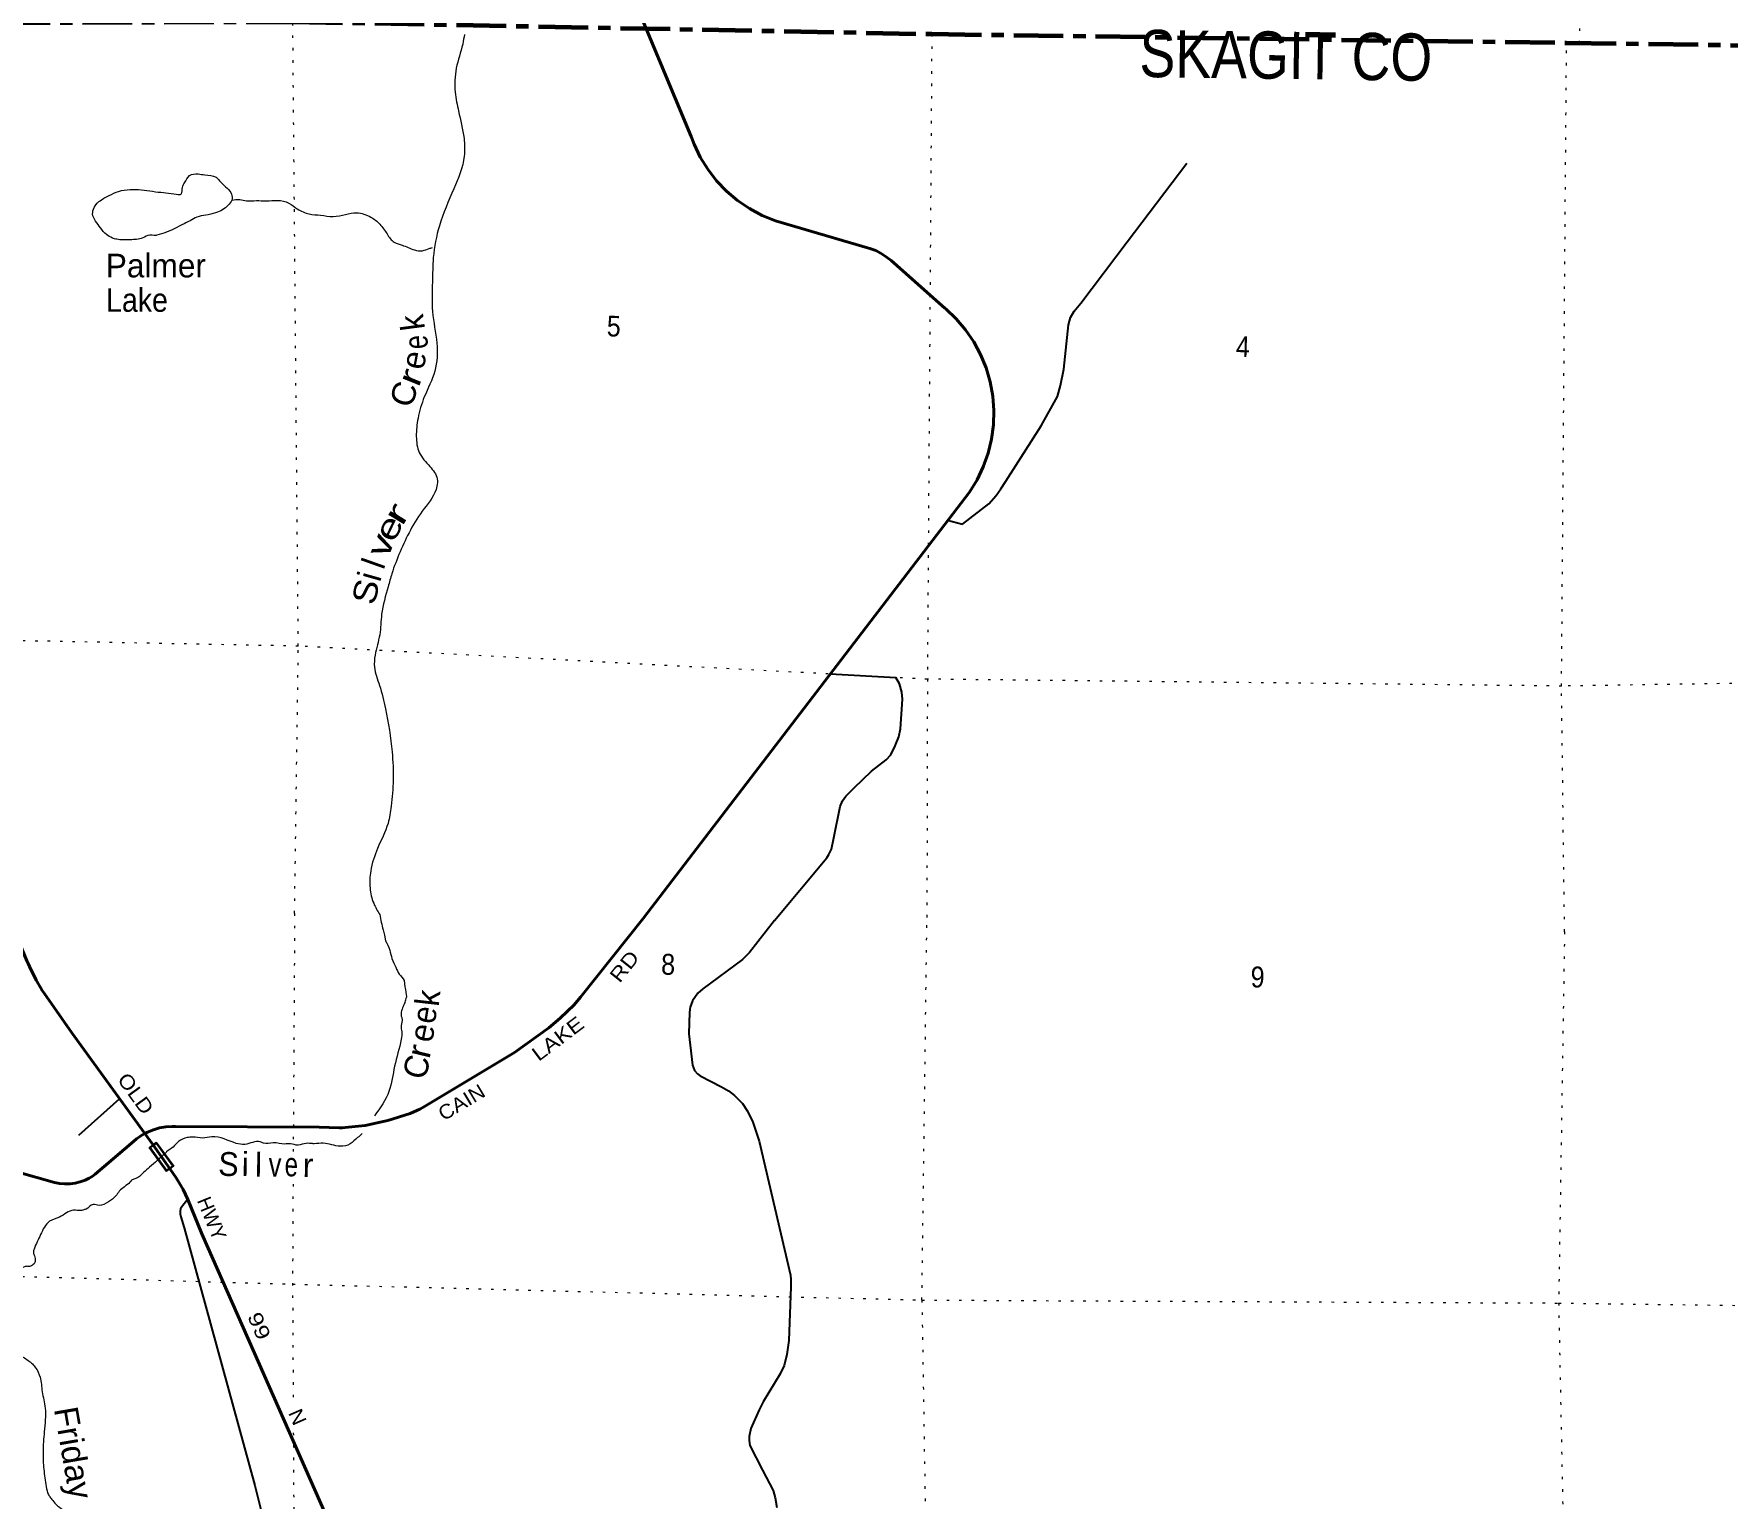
# Model space of a CAD drawing. Header units: feet. Extents: x -489137 to -242534, y 368785 to 558127.
# Drawn here: x -327768 to -313444, y 410894 to 423281 of the extents above; entities that cross this region are included whole.
import ezdxf

# ---------------------------------------------------------------- set-up
doc = ezdxf.new("R2010")
doc.units = ezdxf.units.FT
doc.header["$LTSCALE"] = 70
doc.linetypes.add('DOTTED', pattern=[1.5, 0.3, -1.2])
doc.linetypes.add('LONG_DASH_SHORT_DASH', pattern=[9.9, 6, -1.2, 1.5, -1.2])
for name, color, linetype, lineweight in [('11', 7, 'LONG_DASH_SHORT_DASH', 60), ('26', 7, 'Continuous', 40), ('27', 7, 'Continuous', 13), ('29', 7, 'Continuous', 25), ('39', 7, 'Continuous', 13), ('61', 7, 'Continuous', 13), ('7', 7, 'DOTTED', 13)]:
    doc.layers.add(name, color=color, linetype=linetype, lineweight=lineweight)
doc.layers.add('12', color=7, linetype='Continuous')
doc.layers.add('41', color=7, linetype='Continuous')

msp = doc.modelspace()

# ---------------------------------------------------------------- linework, layer by layer
at = {"layer": '11'}
msp.add_lwpolyline([(-335487.1, 423432.8), (-330898.52, 423365.06), (-330822.62, 423368.18), (-325577.79, 423383.94), (-320172.27, 423280.2), (-314802.39, 423205.7), (-309396.12, 423130.22), (-304987.53, 423193.72)], dxfattribs=at)
at = {"layer": '26'}
for q in [(-326829.14, 413977.92), (-326615.31, 413677.14)]:
    msp.add_line((-326762.92, 413886.38), q, dxfattribs=at)
for points in [[(-322612.75, 415798.03), (-319853.25, 419404.73), (-319789.16, 419508.76), (-319736.3, 419618.91), (-319695.24, 419733.98), (-319666.44, 419852.72), (-319650.2, 419973.81), (-319646.71, 420095.94), (-319656.01, 420217.77), (-319677.98, 420337.96), (-319712.41, 420455.19), (-319758.89, 420568.18), (-319816.94, 420675.69), (-319885.9, 420776.55), (-319965.03, 420869.64), (-320053.45, 420953.95), (-320060.44, 420959.9), (-320516.99, 421364.18), (-320557.28, 421396.41), (-320600.72, 421424.26), (-320646.83, 421447.4), (-320695.1, 421465.61), (-320714.59, 421471.37), (-321495.37, 421699.74), (-321607.96, 421745.95), (-321715.11, 421803.67), (-321815.64, 421872.28), (-321908.44, 421951.01), (-321992.51, 422039.02), (-322066.91, 422135.33), (-322130.84, 422238.89), (-322183.6, 422348.57), (-322208.67, 422414.01), (-322763.72, 423748.27)], [(-326829.14, 413977.92), (-327445.49, 414829.86), (-327679.58, 415164.96), (-327697, 415189.9), (-327712.02, 415214.96), (-327748.4, 415275.63), (-327804.61, 415390.77), (-327816.85, 415415.84), (-327827.26, 415440.77), (-328009.24, 415877.17)], [(-326829.14, 413977.92), (-326807.1, 413989.75), (-326757.04, 414010.22), (-326705.12, 414025.34), (-326651.9, 414034.95), (-326597.96, 414038.94), (-326568.52, 414038.73), (-325353.84, 414033.5), (-325184.79, 414026.62), (-325159.86, 414025.6), (-325134.79, 414028.31), (-324964.53, 414046.7), (-324772.55, 414088.1), (-324585.94, 414149.33), (-324528.91, 414172.98), (-324503.86, 414183.37), (-324478.91, 414198.35), (-323702.75, 414664.29), (-323412.83, 414872.27), (-323314.96, 414953.6), (-323198.63, 415068.3), (-323143.26, 415131.03), (-322612.75, 415798.03)], [(-327911.81, 413654.25), (-327593.4, 413563.76), (-327550.02, 413555.68), (-327506.03, 413552.18), (-327461.91, 413553.3), (-327418.16, 413559.02), (-327375.24, 413569.28), (-327333.63, 413583.97), (-327298.9, 413600.49), (-327273.84, 413614.45), (-327248.9, 413635.72), (-326924.46, 413912.42), (-326899.4, 413933.79), (-326874.46, 413950.76), (-326854.75, 413964.17), (-326829.14, 413977.92)], [(-322981.77, 404372.87), (-323036.42, 404954.05), (-323101.45, 405374.97), (-323256.61, 406009.7), (-323477.28, 406624.72), (-326345.82, 413129.53), (-326464.48, 413420.65), (-326506.14, 413506.24), (-326565.54, 413603.3), (-326615.31, 413677.14)]]:
    msp.add_lwpolyline(points, dxfattribs=at)
at = {"layer": '29'}
for p, q in [((-320040.62, 419168.66), (-319911.1, 419133.55)), ((-321031.18, 417866.75), (-320477.33, 417837.6)), ((-327042.34, 414272.61), (-327390.21, 413961.12))]:
    msp.add_line(p, q, dxfattribs=at)
for points in [[(-318910.04, 421003.54), (-318519.8, 421522.3), (-318014.36, 422187.46)], [(-319911.1, 419133.55), (-319688.71, 419306.45), (-319627.63, 419376.3), (-319588.37, 419433.04), (-319544.74, 419498.52), (-319248.06, 419965.6), (-319108.45, 420214.42), (-319082.27, 420306.09), (-319056.09, 420445.78), (-319016.82, 420821.19), (-318999.37, 420882.31), (-318968.83, 420934.69), (-318910.04, 421003.54)], [(-321502.48, 415781.9), (-321060.86, 416309.69), (-321043.41, 416340.26), (-321021.59, 416383.91), (-320999.78, 416479.95), (-320947.42, 416746.22), (-320927.79, 416794.24), (-320899.43, 416833.53), (-320829.62, 416903.36), (-320681.28, 417043.05), (-320559.12, 417139.09), (-320519.86, 417182.75), (-320480.59, 417256.96), (-320452.23, 417333.35), (-320436.96, 417401), (-320419.51, 417654.18), (-320426.06, 417713.13), (-320445.69, 417782.97), (-320477.33, 417837.6)], [(-321502.48, 415781.9), (-321713.57, 415509.29), (-321773.21, 415450.37), (-322109.98, 415202.27), (-322150.8, 415164.74), (-322196.3, 415099.92), (-322215.48, 415048.75), (-322221.42, 415005.86), (-322228.27, 414821.68), (-322221.29, 414772.59), (-322196.3, 414556.23), (-322180.31, 414511.46), (-322154.47, 414483.03), (-322132.36, 414466.68), (-321952.4, 414374.48), (-321892.6, 414338.75), (-321841.45, 414300.37), (-321774.31, 414233.21), (-321730.08, 414167.4), (-321684.8, 414073.3), (-321632.98, 413914.04), (-321368.31, 412781.23), (-321365.11, 412742.86), (-321365.65, 412681.39), (-321381.1, 412227.95), (-321397.08, 412109.62), (-321421.84, 412015.76), (-321454.63, 411946.51), (-321598.49, 411709.84), (-321631.72, 411641.68), (-321703.98, 411482.76), (-321716.77, 411415.6), (-321716.42, 411382.26), (-321710.38, 411338.84), (-321605.18, 411130.91), (-321515.37, 410958.25), (-321496.18, 410897.49), (-321481.78, 410815.22)], [(-326466.36, 413424.51), (-326515.19, 413358.02), (-326526.51, 413342.46), (-326531.3, 413321.67), (-326531.3, 413299.28), (-326524.9, 413273.7), (-326496.91, 413181.06), (-325899.79, 411001.32), (-325837.03, 410753.99), (-325567.43, 410080.33)]]:
    msp.add_lwpolyline(points, dxfattribs=at)
at = {"layer": '39'}
msp.add_line((-324801.25, 415657.57), (-324792.94, 415609.14), dxfattribs=at)
msp.add_arc((-324895.86, 415177.56), 283.04, 341.97188, 350.64391, dxfattribs=at)
for points in [[(-324125.19, 423275.33), (-324140.22, 423195.57), (-324194.26, 422990.96), (-324203.77, 422787.16), (-324175.64, 422628.82), (-324129.24, 422397.25), (-324127.23, 422245.68), (-324215.51, 421971.28), (-324337.23, 421657.39), (-324388.96, 421388.07), (-324396.5, 421182.2), (-324395.12, 420931.65), (-324359.75, 420666.03), (-324376.24, 420428.08), (-324465.03, 420210.27), (-324518.43, 420029.89), (-324532.7, 419874.71), (-324507.96, 419740.7), (-324418.1, 419621.1), (-324356.16, 419516.39), (-324357.84, 419453.8), (-324466.09, 419264.8), (-324582.21, 419084.1), (-324670.14, 418898.59), (-324739.81, 418714.6), (-324771.1, 418604.33), (-324825.9, 418371.46), (-324842.68, 418198.17), (-324881.7, 418025.48), (-324886.43, 417924.59), (-324844.04, 417769.9), (-324792.73, 417570.53), (-324737.71, 417207.41), (-324727.87, 416970.77), (-324746, 416747), (-324772.14, 416602.25), (-324860.77, 416390.5), (-324918.48, 416200.13), (-324924.39, 416054.83), (-324893.43, 415926.71), (-324841.7, 415830.58)], [(-326730.99, 421574.64), (-326803.83, 421574.58), (-326859.13, 421549.82), (-326911.97, 421541.14), (-326966.66, 421538.58), (-327013.22, 421537.82), (-327065.68, 421543.28), (-327103.82, 421554.41), (-327153.61, 421584.04), (-327204.72, 421639.97), (-327245.66, 421697.65), (-327268.79, 421740.7), (-327263.18, 421799.14), (-327216.97, 421862.54), (-327130.64, 421912.73), (-327050.76, 421948.96), (-326953.23, 421964.5), (-326860.22, 421961.99), (-326763.44, 421949.27), (-326670.66, 421938.68), (-326583.93, 421928.25), (-326519.18, 421928.52), (-326511.65, 421982.86), (-326492.43, 422020.73), (-326450.32, 422082.22), (-326379.12, 422096.46), (-326320.65, 422088.82), (-326226.11, 422068.08), (-326188.72, 422028.68), (-326131.49, 421974.61), (-326096.4, 421925.17), (-326093.71, 421874.59), (-326125.23, 421830.99), (-326172.81, 421791.88), (-326230.13, 421767.16), (-326313.62, 421747.2), (-326388.91, 421731.05), (-326446.39, 421700.28), (-326495.62, 421675.35), (-326669.74, 421595.2), (-326747.17, 421575.07)], [(-326093.71, 421874.59), (-326024.75, 421880.81), (-325968.41, 421869.18), (-325885.4, 421870.98), (-325802.51, 421868.74), (-325707.32, 421872.22), (-325610.81, 421849.41), (-325539.27, 421801.01), (-325439.26, 421757.9), (-325342.43, 421747.2), (-325235.49, 421736.23), (-325131.83, 421753.63), (-325036.37, 421767.21), (-324917.95, 421731.68), (-324840.67, 421671), (-324780.15, 421588.55), (-324719.32, 421518.22), (-324653.19, 421494.21), (-324549.08, 421453.01), (-324480.45, 421447.11), (-324425.32, 421465.82), (-324396.8, 421473.13)], [(-324841.7, 415830.58), (-324813.87, 415701.44), (-324801.25, 415657.57)], [(-324792.94, 415609.14), (-324757.64, 415530.92), (-324738.44, 415457.91), (-324705.11, 415384.7), (-324677.62, 415327.74), (-324635.96, 415272.61), (-324632.31, 415244.27), (-324617.43, 415151.1), (-324616.62, 415131.55)], [(-324626.74, 415090.54), (-324645.04, 415052.47), (-324656.41, 414959.66), (-324652.52, 414949.5), (-324661.4, 414891.02), (-324656.06, 414838.4), (-324660.96, 414775.83), (-324716.6, 414548.22), (-324763.97, 414334.66), (-324885.96, 414129.4)], [(-324990.43, 413979.71), (-324993.09, 413976.05), (-325029.88, 413944.21), (-325091.21, 413890.48), (-325176.3, 413871.43), (-325319.38, 413895.61), (-325398.19, 413892.64), (-325410.3, 413892.8), (-325464.8, 413895.56), (-325531.66, 413880.31), (-325598.16, 413891.32), (-325644.63, 413889.92), (-325743.47, 413899.36), (-325826.32, 413896.45), (-325852.43, 413906.91), (-325984, 413886.46), (-326056.59, 413895.54), (-326261.84, 413950.87), (-326340.76, 413939.81), (-326425.46, 413949.05), (-326469.97, 413943.59), (-326545.13, 413912.28), (-326590.22, 413864.39), (-326645.34, 413822.7), (-326653.55, 413812.71), (-326659.8, 413807.09)], [(-326659.8, 413807.09), (-326788.5, 413693.3), (-326839.61, 413647.51), (-326915.08, 413593.97), (-326941.47, 413584.23), (-326955.83, 413568.25), (-327045.76, 413490.67), (-327074.59, 413450.64), (-327137.88, 413400.98), (-327215.06, 413369.7), (-327267.46, 413378.49), (-327326.57, 413338.88), (-327338.74, 413335), (-327369.14, 413327.33), (-327431.71, 413330.2), (-327551.69, 413271.21), (-327634.98, 413235.97), (-327711.25, 413123.83), (-327765.45, 413001.3), (-327771.92, 412971.08), (-327762.21, 412942.65), (-327756.43, 412922.37), (-327760.96, 412886.06), (-327773.3, 412870.05), (-327803.81, 412854.3), (-327834.11, 412854.71), (-327846.28, 412850.84), (-327901.15, 412825.31), (-327970.95, 412743.41), (-328005.47, 412729.73), (-328056.51, 412690.01), (-328097.12, 412674.4), (-328127.74, 412650.56), (-328137.98, 412616.48)], [(-328309.9, 412759.04), (-328270.48, 412698.98), (-328206.42, 412657.69), (-328116.38, 412595.84), (-328096.79, 412551.12), (-328085.01, 412526.7), (-328090.18, 412443.93), (-328079.43, 412344.76), (-328077.6, 412330.59), (-328073.97, 412300.22), (-328025.32, 412166.19), (-327973.39, 412123.05), (-327890.91, 412099.7), (-327806.73, 412052.08), (-327780.79, 412029.49), (-327752.96, 411996.78), (-327715.67, 411917.47), (-327697.17, 411793.95), (-327672.8, 411656.2), (-327679.58, 411456.24), (-327690.01, 411284.61), (-327683.93, 411139.03), (-327663.74, 410991.24), (-327644.45, 410924.29), (-327626.65, 410897.78), (-327614.72, 410883.47), (-327580.95, 410842.59), (-327521.01, 410795.3), (-327483.25, 410750.33), (-327455.64, 410701.45), (-327446.18, 410654.85), (-327469.55, 410570.3), (-327519.08, 410494.18), (-327527.65, 410457.92), (-327543.06, 410365.17), (-327531.35, 410334.7), (-327534.02, 410288.26), (-327536.67, 410241.82), (-327523.01, 410207.28), (-327468.87, 410178.25), (-327414.35, 410177.52), (-327392.08, 410181.25), (-327325.44, 410180.35), (-327191.78, 410206.82), (-327112.48, 410246.16)]]:
    msp.add_spline(points, degree=3, dxfattribs=at)
at = {"layer": '61'}
for p, q in [((-326793.71, 413861.3), (-326732.45, 413905.76)), ((-326645.52, 413657.12), (-326793.71, 413861.3))]:
    msp.add_line(p, q, dxfattribs=at)
msp.add_lwpolyline([(-326782.53, 413859.52), (-326734.22, 413894.58), (-326595.43, 413703.34), (-326643.74, 413668.29)], close=True, dxfattribs=at)
msp.add_lwpolyline([(-326732.45, 413905.76), (-326584.26, 413701.57), (-326645.52, 413657.12)], dxfattribs=at)
at = {"layer": '7'}
for p, q in [((-325562.11, 415841.06), (-325574.04, 413805.08)), ((-320255.58, 412569.54), (-320213.71, 415763.26)), ((-325575.32, 413550.79), (-325579.65, 412713.81)), ((-325579.65, 412713.81), (-325574.53, 411729.44)), ((-325573.06, 411447.51), (-325558.68, 408688.93))]:
    msp.add_line(p, q, dxfattribs=at)
for points in [[(-325562.11, 415841.06), (-325531.17, 418101.63), (-325577.79, 423383.94), (-325394.02, 428655.98), (-325357.55, 434018.87), (-325150.77, 439243.82), (-325049.58, 444530.22), (-325037.4, 447385.7)], [(-314692.77, 423200.87), (-314583.05, 428672.75), (-314569.38, 434090.81), (-314547.74, 436106.48)], [(-320172.27, 423280.2), (-320209.26, 417822.36), (-320213.71, 415763.26)], [(-314819.55, 415686), (-314845.02, 417764.18), (-314802.39, 423205.7)], [(-309515.47, 417844.37), (-309519.55, 417844.43), (-314845.02, 417764.18), (-320209.26, 417822.36), (-325531.17, 418101.63), (-331114.6, 418210.18), (-332503.05, 418198.73)], [(-314819.55, 415686), (-314869.28, 412544.42), (-314762.97, 407228.31), (-314729.99, 401866.97), (-314735.38, 396654.88), (-314739.04, 391144.57)], [(-335646.18, 412920.62), (-331122.02, 412863.43), (-325579.77, 412704.73), (-320255.58, 412569.54), (-314869.28, 412544.42), (-309558.3, 412475.63), (-305135.59, 412431)], [(-320255.58, 412569.54), (-320172.29, 407324.49), (-320050.14, 401822.5), (-320064.79, 396507.51)]]:
    msp.add_lwpolyline(points, dxfattribs=at)

# ---------------------------------------------------------------- texts
at = {"layer": '12', "width": 0.85}
msp.add_text('SKAGIT CO', height=400, rotation=359.205, dxfattribs=at).set_placement((-318417.22, 422916.88))
at = {"layer": '27'}
for s, rotation, width, p in [('RD', 51.473, 1.2, (-322812.33, 415245.16)), ('LAKE', 36.976, 1.2, (-323498, 414583.76)), ('OLD', 305.884, 1.15, (-327067.86, 414435.85)), ('CAIN', 30.977, 1.1, (-324301.93, 414080.97)), ('99', 293.797, 1.3, (-325964.68, 412433.39)), ('N', 293.797, 1.1, (-325619.1, 411615.25))]:
    msp.add_text(s, height=121.1, rotation=rotation, dxfattribs=dict(at, width=width)).set_placement(p)
msp.add_text('HWY', height=121.1, rotation=292.176, dxfattribs=at).set_placement((-326390.12, 413412.67))
at = {"layer": '41'}
msp.add_text('Palmer', height=200, dxfattribs=at).set_placement((-327159.37, 421221.14))
at = {"layer": '41', "width": 0.9}
msp.add_text('Lake', height=200, dxfattribs=at).set_placement((-327156.37, 420929.98))
at = {"layer": '41'}
for s, height, rotation, p in [('k', 200, 97.563, (-324458.75, 420785.5)), ('e', 200, 79.439, (-324471.42, 420432.29)), ('l', 200, 70.506, (-324810.19, 418740.71)), ('i', 200, 74.184, (-324840.05, 418636.73)), ('k', 201.8, 83.527, (-324343.62, 415047.27)), ('e', 201.8, 78.494, (-324401.26, 414738.91)), ('C', 201.8, 76.494, (-324456.31, 414424.65)), ('i', 201.8, 359.085, (-326011.21, 413619.63)), ('l', 201.8, 359.085, (-325898.8, 413613.33)), ('r', 201.8, 358.585, (-325495.01, 413610.52))]:
    msp.add_text(s, height=height, rotation=rotation, dxfattribs=at).set_placement(p)
for s, height, rotation, width, p in [('e', 200, 93.562, 0.8, (-324433.43, 420619.67)), ('r', 200, 67.898, 1.4, (-324515.45, 420283.47)), ('C', 200, 71.747, 1.05, (-324575.47, 420106.67)), ('r', 200, 58.36, 1.7, (-324655.48, 419105.84)), ('e', 200, 64.532, 1.35, (-324721.47, 418968.68)), ('v', 200, 67.712, 1.35, (-324777.24, 418833.79)), ('S', 200, 76.504, 1.15, (-324887.8, 418439.79)), ('e', 201.8, 80.514, 0.95, (-324377.71, 414898.05)), ('r', 201.8, 76.494, 1.15, (-324423.52, 414602.11)), ('S', 201.8, 357.586, 0.95, (-326210.61, 413623.17)), ('v', 201.8, 359.085, 0.8, (-325783.25, 413615.67)), ('e', 201.8, 359.085, 0.75, (-325647.55, 413617.23)), ('Friday', 201.8, 279.816, 1.05, (-327598.92, 411648.94))]:
    msp.add_text(s, height=height, rotation=rotation, dxfattribs=dict(at, width=width)).set_placement(p)
at = {"layer": '7', "width": 0.9}
for s, height, rotation, p in [('5', 175, 358.451, (-322923.09, 420722.73)), ('4', 175, 358.451, (-317600.9, 420550.06)), ('8', 176.6, 359.219, (-322462.5, 415322.5)), ('9', 176.6, 359.217, (-317475.95, 415214.95))]:
    msp.add_text(s, height=height, rotation=rotation, dxfattribs=at).set_placement(p)

doc.saveas('drawing.dxf')
